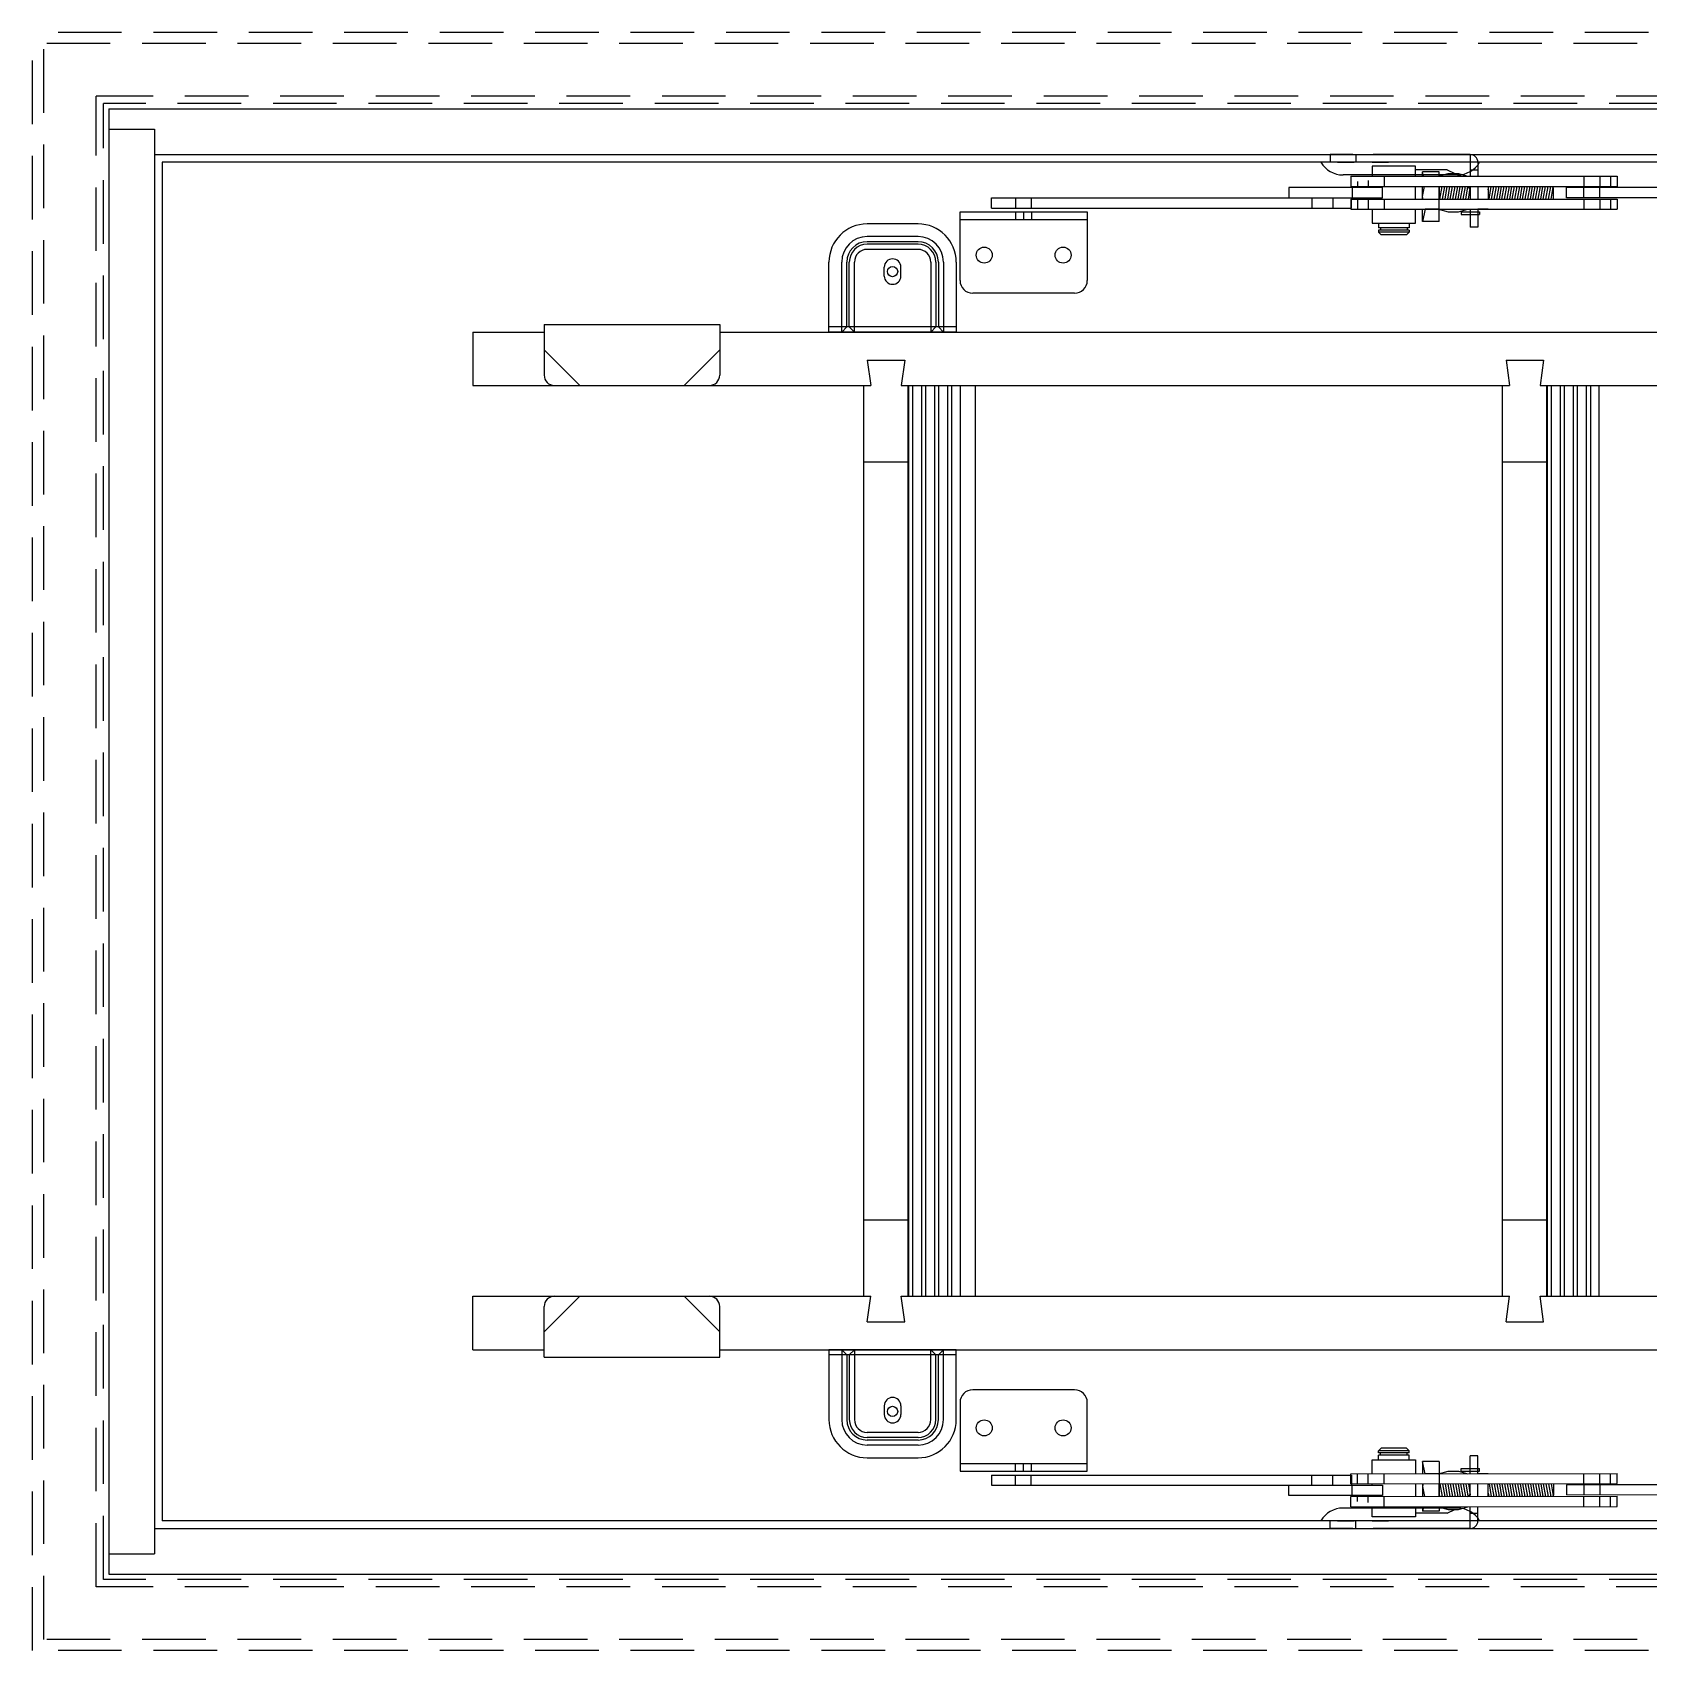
# Model space of a CAD drawing. Extents: x 216 to 4624, y 67 to 3629.
# Drawn here: x 2455 to 3090, y 674 to 1311 of the extents above; entities that cross this region are included whole.
import ezdxf

# ---------------------------------------------------------------- set-up
doc = ezdxf.new("R2010")
doc.units = 0
doc.header["$LTSCALE"] = 100
doc.header["$MEASUREMENT"] = 0
doc.linetypes.add('HIDDEN', pattern=[0.375, 0.25, -0.125])
doc.layers.get('0').update_dxf_attribs({"linetype": 'CONTINUOUS'})
doc.layers.add('SKJULT', color=7, linetype='HIDDEN')

msp = doc.modelspace()

# ---------------------------------------------------------------- linework, layer by layer
at = {"color": 7, "linetype": 'HIDDEN'}
for p, q in [((2455.06, 674.47), (2455.06, 1310.53)), ((2459.5, 678.9), (2459.5, 1306.1)), ((2480.19, 699.6), (2480.19, 1285.4)), ((2483.06, 702.47), (2483.06, 1282.53)), ((3662.13, 702.47), (2483.06, 702.47)), ((3664.99, 699.6), (2480.19, 699.6)), ((3690.13, 674.47), (2455.06, 674.47)), ((3685.69, 678.9), (2459.5, 678.9))]:
    msp.add_line(p, q, dxfattribs=at)
at = {"color": 7, "linetype": 'CONTINUOUS', "ltscale": 2}
for p, q in [((2485.09, 1280.5), (3660.09, 1280.5)), ((2485.09, 1280.5), (2485.09, 704.5)), ((2485.09, 1272.5), (2503.09, 1272.5)), ((2503.09, 1272.5), (2503.09, 712.5)), ((2503.09, 1262.5), (3642.09, 1262.5)), ((2974.48, 1254, -0.08), (2981.48, 1254, -0.08)), ((2974.48, 731, -0.08), (2981.48, 731, -0.08)), ((2503.09, 722.5), (3642.09, 722.5)), ((2485.09, 712.5), (2503.09, 712.5)), ((2485.09, 704.5), (3660.09, 704.5))]:
    msp.add_line(p, q, dxfattribs=at)
at = {"color": 7, "linetype": 'CONTINUOUS'}
for p, q in [((3443.91, 1259.5), (2506.09, 1259.5)), ((2506.09, 1259.5), (2506.09, 725.5)), ((2973.98, 1262.5), (2965.09, 1262.5)), ((2965.09, 1262.5), (2965.09, 1259.5)), ((2974.48, 1259.5), (2965.09, 1259.5)), ((2967.98, 1259.5), (2974.48, 1259.5)), ((2973.98, 1262.5), (2981.98, 1262.5)), ((2975.09, 1262.5), (2975.09, 1259.5)), ((3020.09, 1259.5), (2981.48, 1259.5)), ((2981.48, 1259.5), (2987.98, 1259.5)), ((3020.09, 1262.5), (2981.98, 1262.5)), ((3020.09, 1262.5), (3020.09, 1254)), ((3023.09, 1259.5), (3023.09, 1254)), ((3015.09, 1254.5), (2970.09, 1254.5)), ((2973.11, 1254, 0.92), (2973.11, 1250, 0.92)), ((2973.11, 1254, -0.08), (2974.48, 1254, -0.08)), ((2981.59, 1256.5), (2981.48, 1256.5)), ((2981.48, 1254, -0.08), (3077.83, 1254, -0.08)), ((2981.59, 1257.99), (2981.59, 1254)), ((2998.59, 1257.99), (2981.59, 1257.99)), ((2986.26, 1254, 0.14), (2986.26, 1250, 0.07)), ((2998.59, 1254), (2998.59, 1257.99)), ((3011.07, 1256.5), (2998.59, 1256.5)), ((3007.84, 1255.75), (3001.34, 1255.75)), ((3001.71, 1254), (3001.34, 1255.75)), ((3001.34, 1254), (3001.34, 1255.75)), ((3007.66, 1254, 0.92), (3011.41, 1255, -0.08)), ((3007.84, 1254), (3007.84, 1255.75)), ((3011.07, 1256.5), (3014.07, 1255)), ((3011.41, 1255, -0.08), (3015.41, 1255, -0.08)), ((3015.41, 1255, -0.08), (3019.16, 1254, 0.92)), ((3020.09, 1256.5), (3023.09, 1256.5)), ((3064.7, 1254, 0.14), (3064.7, 1250, 0.07)), ((3071, 1254, 0.14), (3071, 1250, 0.07)), ((3075.15, 1254, 0.19), (3075.15, 1250, 0.1)), ((3077.83, 1254, 0.14), (3077.83, 1250, 0.07)), ((2948.74, 1249.5), (2948.74, 1245.5)), ((2985.63, 1249.5), (2948.74, 1249.5)), ((2973.11, 1250, -0.08), (3077.83, 1250, -0.08)), ((2973.69, 1249.5), (2973.69, 1245.5)), ((2975.79, 1251.9, 0.14), (2975.79, 1250, 0.1)), ((2979.96, 1252.27, 0.11), (2979.96, 1250, 0.07)), ((2981.59, 1250), (2981.59, 1249.5)), ((2985.63, 1245.5), (2985.63, 1249.5)), ((2998.59, 1245), (2998.59, 1250)), ((3001.34, 1245), (3001.34, 1250)), ((3001.34, 1246), (3002.14, 1250)), ((3007.84, 1236.25), (3007.84, 1250)), ((3007.84, 1248.89), (3008.04, 1250)), ((3007.91, 1250, 0.07), (3007.91, 1245, -0.01)), ((3008.17, 1245), (3009.05, 1250)), ((3008.99, 1249.65), (3008.79, 1250)), ((3009.19, 1245), (3010.07, 1250)), ((3010.01, 1249.65), (3009.81, 1250)), ((3010.2, 1245), (3011.08, 1250)), ((3011.02, 1249.65), (3010.82, 1250)), ((3011.22, 1245), (3012.1, 1250)), ((3012.04, 1249.65), (3011.84, 1250)), ((3012.23, 1245), (3013.11, 1250)), ((3013.05, 1249.65), (3012.85, 1250)), ((3013.25, 1245), (3014.13, 1250)), ((3014.07, 1249.65), (3013.87, 1250)), ((3014.26, 1245), (3015.15, 1250)), ((3015.08, 1249.65), (3014.88, 1250)), ((3015.28, 1245), (3016.16, 1250)), ((3016.1, 1249.65), (3015.9, 1250)), ((3016.29, 1245), (3017.18, 1250)), ((3017.12, 1249.65), (3016.91, 1250)), ((3017.31, 1245), (3018.19, 1250)), ((3018.13, 1249.65), (3017.93, 1250)), ((3018.33, 1245), (3019.19, 1249.88)), ((3019.15, 1249.65), (3018.95, 1250)), ((3019.07, 1250), (3020.09, 1248.98)), ((3019.34, 1245), (3020.09, 1249.25)), ((3020.09, 1250), (3020.09, 1245)), ((3023.09, 1250), (3023.09, 1245)), ((3027.09, 1250), (3027.09, 1245)), ((3027.09, 1248.64), (3027.33, 1250)), ((3027.27, 1249.65), (3027.09, 1249.96)), ((3027.46, 1245), (3028.35, 1250)), ((3028.28, 1249.65), (3028.08, 1250)), ((3028.48, 1245), (3029.36, 1250)), ((3029.3, 1249.65), (3029.1, 1250)), ((3029.5, 1245), (3030.38, 1250)), ((3030.32, 1249.65), (3030.12, 1250)), ((3030.51, 1245), (3031.39, 1250)), ((3031.33, 1249.65), (3031.13, 1250)), ((3031.53, 1245), (3032.41, 1250)), ((3032.35, 1249.65), (3032.15, 1250)), ((3032.54, 1245), (3033.42, 1250)), ((3033.36, 1249.65), (3033.16, 1250)), ((3033.56, 1245), (3034.44, 1250)), ((3034.38, 1249.65), (3034.18, 1250)), ((3034.57, 1245), (3035.45, 1250)), ((3035.39, 1249.65), (3035.19, 1250)), ((3035.59, 1245), (3036.47, 1250)), ((3036.41, 1249.65), (3036.21, 1250)), ((3036.6, 1245), (3037.49, 1250)), ((3037.42, 1249.65), (3037.22, 1250)), ((3037.62, 1245), (3038.5, 1250)), ((3038.44, 1249.65), (3038.24, 1250)), ((3038.63, 1245), (3039.52, 1250)), ((3039.45, 1249.65), (3039.25, 1250)), ((3039.65, 1245), (3040.53, 1250)), ((3040.47, 1249.65), (3040.27, 1250)), ((3040.67, 1245), (3041.55, 1250)), ((3041.49, 1249.65), (3041.29, 1250)), ((3041.68, 1245), (3042.56, 1250)), ((3042.5, 1249.65), (3042.3, 1250)), ((3042.7, 1245), (3043.58, 1250)), ((3043.52, 1249.65), (3043.32, 1250)), ((3043.71, 1245), (3044.59, 1250)), ((3044.53, 1249.65), (3044.33, 1250)), ((3044.73, 1245), (3045.61, 1250)), ((3045.55, 1249.65), (3045.35, 1250)), ((3045.74, 1245), (3046.62, 1250)), ((3046.56, 1249.65), (3046.36, 1250)), ((3046.76, 1245), (3047.64, 1250)), ((3047.58, 1249.65), (3047.38, 1250)), ((3047.77, 1245), (3048.65, 1250)), ((3048.59, 1249.65), (3048.39, 1250)), ((3048.79, 1245), (3049.67, 1250)), ((3049.61, 1249.65), (3049.41, 1250)), ((3049.8, 1245), (3050.69, 1250)), ((3050.62, 1249.65), (3050.42, 1250)), ((3050.82, 1245), (3051.7, 1250)), ((3051.64, 1249.65), (3051.44, 1250)), ((3051.83, 1245), (3052.66, 1249.65)), ((3052.84, 1249.33), (3052.45, 1250)), ((3052.84, 1245), (3052.84, 1249.33)), ((3057.87, 1245.5, 0.07), (3057.87, 1249.5, 0.07)), ((3247.65, 1249.5, 0.07), (3057.87, 1249.5, 0.07)), ((3064.7, 1245.5, 0.07), (3064.7, 1249.5, 0.07)), ((3071, 1245.5, 0.07), (3071, 1249.5, 0.07)), ((2831.99, 1241.5), (2831.99, 1245.5)), ((2831.99, 1245.5), (2973.43, 1245.5)), ((2831.99, 1241.5), (2973.43, 1241.5)), ((2841.44, 1245.5), (2841.44, 1241.5)), ((2847.54, 1245.5), (2847.54, 1241.5)), ((2948.74, 1245.5), (2985.63, 1245.5)), ((2957.78, 1245.5), (2957.78, 1241.5)), ((2966.08, 1245.5), (2966.08, 1241.5)), ((2973.11, 1245, 0.92), (2973.11, 1241, 0.92)), ((2973.11, 1245, -0.08), (3077.83, 1245, -0.08)), ((2973.11, 1241, -0.08), (3077.83, 1241, -0.08)), ((2973.43, 1241.5), (2973.43, 1245.5)), ((2975.79, 1245), (2975.79, 1241, -0.08)), ((2979.96, 1245, -0.01), (2979.96, 1241, -0.08)), ((2981.59, 1245.5), (2981.59, 1245)), ((2981.59, 1241), (2981.59, 1235.49)), ((2986.26, 1245, -0.01), (2986.26, 1241, -0.08)), ((2998.59, 1235.49), (2998.59, 1241)), ((3001.54, 1245), (3001.34, 1246)), ((3002.34, 1241), (3001.34, 1236.25)), ((3001.34, 1236.25), (3001.34, 1241)), ((3007.84, 1241), (3002.34, 1241)), ((3007.66, 1241, 0.92), (3011.41, 1240, -0.08)), ((3015.41, 1240, -0.08), (3019.16, 1241, 0.92)), ((3020.09, 1241), (3020.09, 1234)), ((3023.09, 1241), (3023.09, 1234)), ((3027.09, 1241), (3023.09, 1241)), ((3247.65, 1245.5, 0.07), (3057.87, 1245.5, 0.07)), ((3064.7, 1245, -0.01), (3064.7, 1241, -0.08)), ((3071, 1245, -0.01), (3071, 1241, -0.08)), ((3075.15, 1245, 0), (3075.15, 1241, -0.08)), ((3077.83, 1245, -0.01), (3077.83, 1241, -0.08)), ((2803.09, 1235.25), (2783.09, 1235.25)), ((2819.59, 1213), (2819.59, 1240)), ((2819.59, 1240), (2869.59, 1240)), ((2819.59, 1237), (2869.59, 1237)), ((2841.44, 1240), (2841.44, 1237)), ((2844.59, 1240), (2844.59, 1237)), ((2847.74, 1240), (2847.74, 1237)), ((2869.59, 1240), (2869.59, 1213)), ((2981.59, 1235.49), (2998.59, 1235.49)), ((2984.09, 1235.49), (2984.09, 1233.75)), ((2996.09, 1235.49), (2996.09, 1233.75)), ((3007.84, 1236.25), (3001.34, 1236.25)), ((3011.41, 1240, -0.08), (3015.41, 1240, -0.08)), ((3016.55, 1239.96), (3016.55, 1238.96)), ((3016.55, 1239.96), (3023.75, 1239.96)), ((3016.55, 1238.96), (3023.75, 1238.96)), ((3023.09, 1234), (3020.09, 1234)), ((3023.75, 1239.96), (3023.75, 1238.96)), ((2803.09, 1230.25), (2783.09, 1230.25)), ((2803.09, 1228.25), (2783.09, 1228.25)), ((2996.09, 1233.75), (2984.09, 1233.75)), ((2996.09, 1232.75), (2984.09, 1232.75)), ((2984.09, 1232.75), (2984.09, 1232)), ((2996.09, 1232), (2984.09, 1232)), ((2984.09, 1232), (2985.09, 1231)), ((2984.84, 1233.75), (2984.84, 1232.75)), ((2995.09, 1231), (2985.09, 1231)), ((2996.09, 1232), (2995.09, 1231)), ((2995.34, 1233.75), (2995.34, 1232.75)), ((2996.09, 1232.75), (2996.09, 1232)), ((2803.09, 1227.25), (2783.09, 1227.25)), ((2803.09, 1225.25), (2783.09, 1225.25)), ((2768.09, 1192.75), (2768.09, 1220.25)), ((2773.09, 1192.75), (2773.09, 1220.25)), ((2775.09, 1194.75), (2775.09, 1220.25)), ((2776.09, 1194.75), (2776.09, 1220.25)), ((2778.09, 1192.75), (2778.09, 1220.25)), ((2789.84, 1214.75), (2789.84, 1218.25)), ((2796.34, 1214.75), (2796.34, 1218.25)), ((2808.09, 1220.25), (2808.09, 1192.75)), ((2810.09, 1220.25), (2810.09, 1194.75)), ((2811.09, 1220.25), (2811.09, 1194.75)), ((2813.09, 1220.25), (2813.09, 1192.75)), ((2818.09, 1220.25), (2818.09, 1192.75)), ((2864.59, 1208), (2824.59, 1208)), ((2628.09, 1192.75), (2656.16, 1192.75)), ((2628.09, 1192.75), (2628.09, 1171.75)), ((2628.09, 1192.75), (2628.09, 1171.75)), ((2656.16, 1195.75), (2725.16, 1195.75)), ((2725.16, 1192.75), (4622.99, 1192.75)), ((2818.09, 1194.75), (2768.09, 1194.75)), ((2818.09, 1192.75), (2768.09, 1192.75)), ((2775.09, 1194.75), (2773.09, 1192.75)), ((2778.09, 1192.75), (2776.09, 1194.75)), ((2810.09, 1194.75), (2808.09, 1192.75)), ((2813.09, 1192.75), (2811.09, 1194.75)), ((2783.14, 1181.75), (2784.48, 1171.75)), ((2783.14, 1181.75), (2797.84, 1181.75)), ((2797.84, 1181.75), (2796.51, 1171.75)), ((3034.14, 1181.75), (3035.48, 1171.75)), ((3034.14, 1181.75), (3048.84, 1181.75)), ((3048.84, 1181.75), (3047.51, 1171.75)), ((2628.09, 1171.75), (2784.48, 1171.75)), ((2781.74, 1011.59), (2781.74, 1171.75)), ((2796.51, 1171.75), (3035.48, 1171.75)), ((2799.24, 1011.59), (2799.24, 1171.75)), ((2799.44, 1011.59), (2799.44, 1171.75)), ((2801.03, 1011.59), (2801.03, 1171.75)), ((2804.57, 1011.59), (2804.57, 1171.75)), ((2806.16, 1011.59), (2806.16, 1171.75)), ((2809.7, 1011.59), (2809.7, 1171.75)), ((2811.29, 1011.59), (2811.29, 1171.75)), ((2814.83, 1011.59), (2814.83, 1171.75)), ((2816.42, 1011.59), (2816.42, 1171.75)), ((2819.8, 1011.59), (2819.8, 1171.75)), ((2825.49, 1171.75), (2825.49, 1011.59)), ((3032.74, 1011.59), (3032.74, 1171.75)), ((3047.51, 1171.75), (3286.48, 1171.75)), ((3050.24, 1011.59), (3050.24, 1171.75)), ((3050.44, 1011.59), (3050.44, 1171.75)), ((3052.03, 1011.59), (3052.03, 1171.75)), ((3055.57, 1011.59), (3055.57, 1171.75)), ((3057.16, 1011.59), (3057.16, 1171.75)), ((3060.7, 1011.59), (3060.7, 1171.75)), ((3062.29, 1011.59), (3062.29, 1171.75)), ((3065.83, 1011.59), (3065.83, 1171.75)), ((3067.42, 1011.59), (3067.42, 1171.75)), ((3070.8, 1011.59), (3070.8, 1171.75)), ((2781.74, 1141.75), (2799.24, 1141.75)), ((3032.74, 1141.75), (3050.24, 1141.75)), ((2781.74, 813.75), (2781.74, 1011.59)), ((2799.24, 813.75), (2799.24, 1011.59)), ((2799.44, 813.75), (2799.44, 1011.59)), ((2801.03, 813.75), (2801.03, 1011.59)), ((2804.57, 813.75), (2804.57, 1011.59)), ((2806.16, 813.75), (2806.16, 1011.59)), ((2809.7, 813.75), (2809.7, 1011.59)), ((2811.29, 813.75), (2811.29, 1011.59)), ((2814.83, 813.75), (2814.83, 1011.59)), ((2816.42, 813.75), (2816.42, 1011.59)), ((2819.8, 813.75), (2819.8, 1011.59)), ((2825.49, 1011.59), (2825.49, 813.75)), ((3032.74, 813.75), (3032.74, 1011.59)), ((3050.24, 813.75), (3050.24, 1011.59)), ((3050.44, 813.75), (3050.44, 1011.59)), ((3052.03, 813.75), (3052.03, 1011.59)), ((3055.57, 813.75), (3055.57, 1011.59)), ((3057.16, 813.75), (3057.16, 1011.59)), ((3060.7, 813.75), (3060.7, 1011.59)), ((3062.29, 813.75), (3062.29, 1011.59)), ((3065.83, 813.75), (3065.83, 1011.59)), ((3067.42, 813.75), (3067.42, 1011.59)), ((3070.8, 813.75), (3070.8, 1011.59)), ((2781.74, 843.75), (2799.24, 843.75)), ((3032.74, 843.75), (3050.24, 843.75)), ((2628.09, 792.75), (2628.09, 813.75)), ((2628.09, 792.75), (2628.09, 813.75)), ((2628.09, 813.75), (2784.48, 813.75)), ((2783.14, 803.75), (2784.48, 813.75)), ((2797.84, 803.75), (2796.51, 813.75)), ((2796.51, 813.75), (3035.48, 813.75)), ((3034.14, 803.75), (3035.48, 813.75)), ((3048.84, 803.75), (3047.51, 813.75)), ((3047.51, 813.75), (3286.48, 813.75)), ((2783.14, 803.75), (2797.84, 803.75)), ((3034.14, 803.75), (3048.84, 803.75)), ((2628.09, 792.75), (2656.16, 792.75)), ((2656.16, 789.75), (2725.16, 789.75)), ((2725.16, 792.75), (4622.99, 792.75)), ((2768.09, 792.75), (2768.09, 765.25)), ((2818.09, 792.75), (2768.09, 792.75)), ((2818.09, 790.75), (2768.09, 790.75)), ((2773.09, 792.75), (2773.09, 765.25)), ((2775.09, 790.75), (2773.09, 792.75)), ((2775.09, 790.75), (2775.09, 765.25)), ((2778.09, 792.75), (2776.09, 790.75)), ((2776.09, 790.75), (2776.09, 765.25)), ((2778.09, 792.75), (2778.09, 765.25)), ((2808.09, 765.25), (2808.09, 792.75)), ((2810.09, 790.75), (2808.09, 792.75)), ((2810.09, 765.25), (2810.09, 790.75)), ((2813.09, 792.75), (2811.09, 790.75)), ((2811.09, 765.25), (2811.09, 790.75)), ((2813.09, 765.25), (2813.09, 792.75)), ((2818.09, 765.25), (2818.09, 792.75)), ((2864.59, 777), (2824.59, 777)), ((2789.84, 770.75), (2789.84, 767.25)), ((2796.34, 770.75), (2796.34, 767.25)), ((2819.59, 772), (2819.59, 745)), ((2869.59, 745), (2869.59, 772)), ((2803.09, 760.25), (2783.09, 760.25)), ((2803.09, 758.25), (2783.09, 758.25)), ((2803.09, 757.25), (2783.09, 757.25)), ((2803.09, 755.25), (2783.09, 755.25)), ((2984.09, 753), (2985.09, 754)), ((2996.09, 753), (2984.09, 753)), ((2984.09, 752.25), (2984.09, 753)), ((2996.09, 752.25), (2984.09, 752.25)), ((2984.09, 749.52), (2984.09, 751.25)), ((2996.09, 751.25), (2984.09, 751.25)), ((2984.84, 751.25), (2984.84, 752.25)), ((2995.09, 754), (2985.09, 754)), ((2996.09, 753), (2995.09, 754)), ((2995.34, 751.25), (2995.34, 752.25)), ((2996.09, 752.25), (2996.09, 753)), ((2996.09, 749.52), (2996.09, 751.25)), ((3020.09, 744), (3020.09, 751)), ((3023.09, 751), (3020.09, 751)), ((3023.09, 744), (3023.09, 751)), ((2783.09, 750.25), (2803.09, 750.25)), ((2819.59, 748), (2869.59, 748)), ((2819.59, 745), (2869.59, 745)), ((2841.44, 745), (2841.44, 748)), ((2844.59, 745), (2844.59, 748)), ((2847.74, 745), (2847.74, 748)), ((2981.59, 744), (2981.59, 749.52)), ((2981.59, 749.52), (2998.59, 749.52)), ((2998.59, 749.52), (2998.59, 744)), ((3007.84, 748.75), (3001.34, 748.75)), ((3002.34, 744), (3001.34, 748.75)), ((3001.34, 748.75), (3001.34, 744)), ((3007.66, 744, 0.92), (3011.41, 745, -0.08)), ((3007.84, 748.75), (3007.84, 735)), ((3011.41, 745, -0.08), (3015.41, 745, -0.08)), ((3015.41, 745, -0.08), (3019.16, 744, 0.92)), ((3016.55, 745.04), (3016.55, 746.04)), ((3016.55, 746.04), (3023.75, 746.04)), ((3016.55, 745.04), (3023.75, 745.04)), ((3023.75, 745.04), (3023.75, 746.04)), ((2831.99, 743.5), (2831.99, 739.5)), ((2831.99, 743.5), (2973.43, 743.5)), ((2831.99, 739.5), (2973.43, 739.5)), ((2841.44, 739.5), (2841.44, 743.5)), ((2847.54, 739.5), (2847.54, 743.5)), ((2948.74, 735.5), (2948.74, 739.5)), ((2948.74, 739.5), (2985.63, 739.5)), ((2957.78, 739.5), (2957.78, 743.5)), ((2966.08, 739.5), (2966.08, 743.5)), ((2973.11, 744, -0.08), (3077.83, 744.15, -8.58)), ((2973.11, 740, 0.92), (2973.11, 744, 0.92)), ((2973.11, 740, -0.08), (3077.83, 740.15, -8.58)), ((2973.43, 743.5), (2973.43, 739.5)), ((2973.69, 735.5), (2973.69, 739.5)), ((2975.79, 740), (2975.79, 744, -0.08)), ((2979.96, 740, -0.01), (2979.96, 744, -0.08)), ((2981.59, 739.5), (2981.59, 740)), ((2985.63, 739.5), (2985.63, 735.5)), ((2986.26, 740, -0.01), (2986.26, 744, -0.08)), ((2998.59, 740), (2998.59, 735)), ((3001.34, 740), (3001.34, 735)), ((3001.54, 740), (3001.34, 739)), ((3001.34, 739), (3002.14, 735)), ((3007.84, 744), (3002.34, 744)), ((3007.91, 735, 0.07), (3007.91, 740, -0.01)), ((3008.17, 740), (3009.05, 735)), ((3009.19, 740), (3010.07, 735)), ((3010.2, 740), (3011.08, 735)), ((3011.22, 740), (3012.1, 735)), ((3012.23, 740), (3013.11, 735)), ((3013.25, 740), (3014.13, 735)), ((3014.26, 740), (3015.15, 735)), ((3015.28, 740), (3016.16, 735)), ((3016.29, 740), (3017.18, 735)), ((3017.31, 740), (3018.19, 735)), ((3018.33, 740), (3019.19, 735.12)), ((3019.34, 740), (3020.09, 735.75)), ((3020.09, 735), (3020.09, 740)), ((3027.09, 744), (3023.09, 744)), ((3023.09, 735), (3023.09, 740)), ((3027.09, 735), (3027.09, 740)), ((3027.46, 740), (3028.35, 735)), ((3028.48, 740), (3029.36, 735)), ((3029.5, 740), (3030.38, 735)), ((3030.51, 740), (3031.39, 735)), ((3031.53, 740), (3032.41, 735)), ((3032.54, 740), (3033.42, 735)), ((3033.56, 740), (3034.44, 735)), ((3034.57, 740), (3035.45, 735)), ((3035.59, 740), (3036.47, 735)), ((3036.6, 740), (3037.49, 735)), ((3037.62, 740), (3038.5, 735)), ((3038.63, 740), (3039.52, 735)), ((3039.65, 740), (3040.53, 735)), ((3040.67, 740), (3041.55, 735)), ((3041.68, 740), (3042.56, 735)), ((3042.7, 740), (3043.58, 735)), ((3043.71, 740), (3044.59, 735)), ((3044.73, 740), (3045.61, 735)), ((3045.74, 740), (3046.62, 735)), ((3046.76, 740), (3047.64, 735)), ((3047.77, 740), (3048.65, 735)), ((3048.79, 740), (3049.67, 735)), ((3049.8, 740), (3050.69, 735)), ((3050.82, 740), (3051.7, 735)), ((3051.83, 740), (3052.66, 735.35)), ((3052.84, 740), (3052.84, 735.67)), ((3057.87, 739.65, -8.42), (3057.87, 735.65, -8.42)), ((3247.65, 739.5, 0.07), (3057.87, 739.65, -8.42)), ((3064.7, 740.15, -8.51), (3064.7, 744.15, -8.58)), ((3064.7, 739.65, -8.42), (3064.7, 735.65, -8.42)), ((3071, 740.15, -8.51), (3071, 744.15, -8.58)), ((3071, 739.65, -8.42), (3071, 735.65, -8.42)), ((3075.15, 740.15, -8.49), (3075.15, 744.15, -8.58)), ((3077.83, 740.15, -8.51), (3077.83, 744.15, -8.58)), ((2985.63, 735.5), (2948.74, 735.5)), ((2973.11, 735, -0.08), (3077.83, 735.15, -8.58)), ((2973.11, 731, 0.92), (2973.11, 735, 0.92)), ((2975.79, 733.1, 0.14), (2975.79, 735, 0.1)), ((2979.96, 732.73, 0.11), (2979.96, 735, 0.07)), ((2981.59, 735), (2981.59, 735.5)), ((2986.26, 731, 0.14), (2986.26, 735, 0.07)), ((3007.84, 736.11), (3008.04, 735)), ((3008.99, 735.35), (3008.79, 735)), ((3010.01, 735.35), (3009.81, 735)), ((3011.02, 735.35), (3010.82, 735)), ((3012.04, 735.35), (3011.84, 735)), ((3013.05, 735.35), (3012.85, 735)), ((3014.07, 735.35), (3013.87, 735)), ((3015.08, 735.35), (3014.88, 735)), ((3016.1, 735.35), (3015.9, 735)), ((3017.12, 735.35), (3016.91, 735)), ((3018.13, 735.35), (3017.93, 735)), ((3019.15, 735.35), (3018.95, 735)), ((3019.07, 735), (3020.09, 736.02)), ((3027.09, 736.36), (3027.33, 735)), ((3027.27, 735.35), (3027.09, 735.04)), ((3028.28, 735.35), (3028.08, 735)), ((3029.3, 735.35), (3029.1, 735)), ((3030.32, 735.35), (3030.12, 735)), ((3031.33, 735.35), (3031.13, 735)), ((3032.35, 735.35), (3032.15, 735)), ((3033.36, 735.35), (3033.16, 735)), ((3034.38, 735.35), (3034.18, 735)), ((3035.39, 735.35), (3035.19, 735)), ((3036.41, 735.35), (3036.21, 735)), ((3037.42, 735.35), (3037.22, 735)), ((3038.44, 735.35), (3038.24, 735)), ((3039.45, 735.35), (3039.25, 735)), ((3040.47, 735.35), (3040.27, 735)), ((3041.49, 735.35), (3041.29, 735)), ((3042.5, 735.35), (3042.3, 735)), ((3043.52, 735.35), (3043.32, 735)), ((3044.53, 735.35), (3044.33, 735)), ((3045.55, 735.35), (3045.35, 735)), ((3046.56, 735.35), (3046.36, 735)), ((3047.58, 735.35), (3047.38, 735)), ((3048.59, 735.35), (3048.39, 735)), ((3049.61, 735.35), (3049.41, 735)), ((3050.62, 735.35), (3050.42, 735)), ((3051.64, 735.35), (3051.44, 735)), ((3052.84, 735.67), (3052.45, 735)), ((3247.65, 735.5, 0.07), (3057.87, 735.65, -8.42)), ((3064.7, 731.15, -8.35), (3064.7, 735.15, -8.42)), ((3071, 731.15, -8.35), (3071, 735.15, -8.42)), ((3075.15, 731.15, -8.31), (3075.15, 735.15, -8.39)), ((3077.83, 731.15, -8.35), (3077.83, 735.15, -8.42)), ((3443.91, 725.5), (2506.09, 725.5)), ((2974.48, 725.5), (2965.09, 725.5)), ((2965.09, 722.5), (2965.09, 725.5)), ((2967.98, 725.5), (2974.48, 725.5)), ((3015.09, 730.5), (2970.09, 730.5)), ((2973.11, 731, -0.08), (2974.48, 731, -0.08)), ((2975.09, 722.5), (2975.09, 725.5)), ((2981.48, 731, -0.08), (3077.83, 731.15, -8.58)), ((2981.59, 728.5), (2981.48, 728.5)), ((3020.09, 725.5), (2981.48, 725.5)), ((2981.48, 725.5), (2987.98, 725.5)), ((2981.59, 727.02), (2981.59, 731)), ((2998.59, 727.02), (2981.59, 727.02)), ((2998.59, 731), (2998.59, 727.02)), ((3011.07, 728.5), (2998.59, 728.5)), ((3001.71, 731), (3001.34, 729.25)), ((3001.34, 731), (3001.34, 729.25)), ((3007.84, 729.25), (3001.34, 729.25)), ((3007.66, 731, 0.92), (3011.41, 730, -0.08)), ((3007.84, 731), (3007.84, 729.25)), ((3011.07, 728.5), (3014.07, 730)), ((3011.41, 730, -0.08), (3015.41, 730, -0.08)), ((3015.41, 730, -0.08), (3019.16, 731, 0.92)), ((3020.09, 722.5), (3020.09, 731)), ((3020.09, 728.5), (3023.09, 728.5)), ((3023.09, 725.5), (3023.09, 731)), ((2973.98, 722.5), (2965.09, 722.5)), ((2973.98, 722.5), (2981.98, 722.5)), ((3020.09, 722.5), (2981.98, 722.5))]:
    msp.add_line(p, q, dxfattribs=at)
at = {"color": 7}
for p, q in [((2656.16, 1195.75), (2656.16, 1175.75)), ((2725.16, 1195.75), (2725.16, 1175.75)), ((2656.16, 1185.75), (2670.16, 1171.75)), ((2725.16, 1185.75), (2711.16, 1171.75)), ((2660.16, 1171.75), (2721.16, 1171.75)), ((2656.16, 799.75), (2670.16, 813.75)), ((2656.16, 789.75), (2656.16, 809.75)), ((2660.16, 813.75), (2721.16, 813.75)), ((2725.16, 799.75), (2711.16, 813.75)), ((2725.16, 789.75), (2725.16, 809.75))]:
    msp.add_line(p, q, dxfattribs=at)
at = {"color": 7, "linetype": 'CONTINUOUS'}
for centre, radius in [((2829.09, 1223), 3.15), ((2860.09, 1223), 3.15), ((2793.09, 1216.5), 2), ((2793.09, 768.5), 2), ((2829.09, 762), 3.15), ((2860.09, 762), 3.15)]:
    msp.add_circle(centre, radius, dxfattribs=at)
for centre, radius, start, end in [((2970.09, 1264.5), 10, 210, 270), ((3015.09, 1264.5), 10, 270, 330), ((3020.09, 1259.5), 3, 0, 90), ((2783.09, 1220.25), 15, 90, 180), ((2803.09, 1220.25), 15, 0, 90), ((2783.09, 1220.25), 10, 90, 180), ((2783.09, 1220.25), 8, 90, 180), ((2803.09, 1220.25), 10, 0, 90), ((2803.09, 1220.25), 8, 0, 90), ((2783.09, 1220.25), 7, 90, 180), ((2783.09, 1220.25), 5, 90, 180), ((2793.09, 1218.25), 3.25, 0, 180), ((2803.09, 1220.25), 7, 0, 90), ((2803.09, 1220.25), 5, 0, 90), ((2793.09, 1214.75), 3.25, 180, 0), ((2824.59, 1213), 5, 180, 270), ((2864.59, 1213), 5, 270, 0), ((2824.59, 772), 5, 90, 180), ((2864.59, 772), 5, 0, 90), ((2793.09, 770.75), 3.25, 0, 180), ((2783.09, 765.25), 15, 180, 270), ((2783.09, 765.25), 10, 180, 270), ((2783.09, 765.25), 8, 180, 270), ((2783.09, 765.25), 7, 180, 270), ((2783.09, 765.25), 5, 180, 270), ((2793.09, 767.25), 3.25, 180, 0), ((2803.09, 765.25), 15, 270, 0), ((2803.09, 765.25), 10, 270, 0), ((2803.09, 765.25), 5, 270, 0), ((2803.09, 765.25), 8, 270, 0), ((2803.09, 765.25), 7, 270, 0), ((2970.09, 720.5), 10, 90, 150), ((3015.09, 720.5), 10, 30, 90), ((3020.09, 725.5), 3, 270, 0)]:
    msp.add_arc(centre, radius, start, end, dxfattribs=at)
at = {"color": 7}
for centre, start, end in [((2660.16, 1175.75), 180, 270), ((2721.16, 1175.75), 270, 360), ((2660.16, 809.75), 90, 180), ((2721.16, 809.75), 0, 90)]:
    msp.add_arc(centre, 4, start, end, dxfattribs=at)
at = {"layer": 'SKJULT', "color": 7, "linetype": 'HIDDEN'}
for p, q in [((3690.13, 1310.53), (2455.06, 1310.53)), ((3685.69, 1306.1), (2459.5, 1306.1)), ((3664.99, 1285.4), (2480.19, 1285.4)), ((3662.13, 1282.53), (2483.06, 1282.53))]:
    msp.add_line(p, q, dxfattribs=at)

doc.saveas('drawing.dxf')
